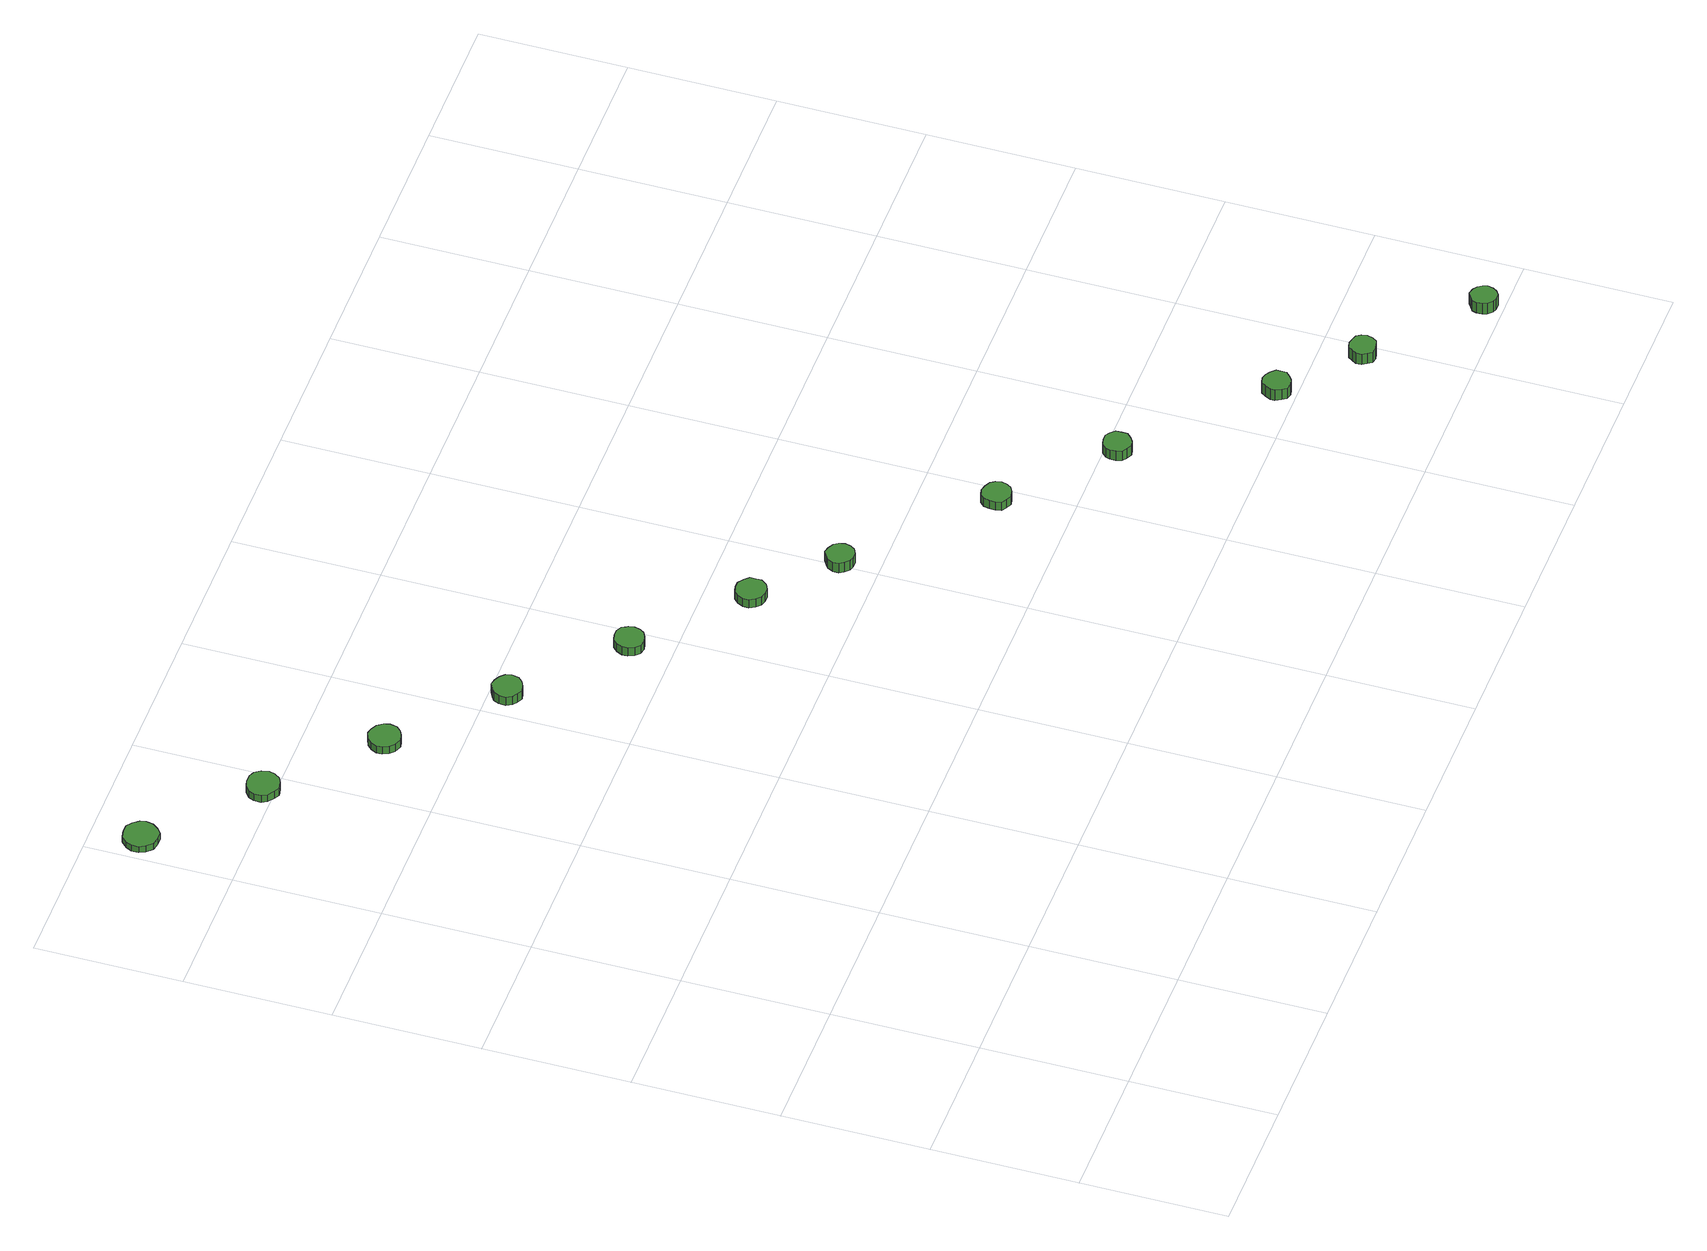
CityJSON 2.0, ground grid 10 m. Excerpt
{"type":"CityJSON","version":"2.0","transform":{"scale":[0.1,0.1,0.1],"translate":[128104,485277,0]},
"CityObjects":{
"tree1":{"type":"SolitaryVegetationObject","attributes":{"function":"something"},"geometry":[{"type":"MultiSurface","lod":"1","boundaries":[[[0,1,2,3,4,5,6,7,8,9,10,11,12,13,14]],[[15,16,17,18,19,20,21,22,23,24,25,26,27,28,29]],[[0,29,28,1]],[[1,28,27,2]],[[2,27,26,3]],[[3,26,25,4]],[[4,25,24,5]],[[5,24,23,6]],[[6,23,22,7]],[[7,22,21,8]],[[8,21,20,9]],[[9,20,19,10]],[[10,19,18,11]],[[11,18,17,12]],[[12,17,16,13]],[[13,16,15,14]],[[14,15,29,0]]]}]},
"tree2":{"type":"SolitaryVegetationObject","attributes":{"function":"something"},"geometry":[{"type":"MultiSurface","lod":"1","boundaries":[[[30,31,32,33,34,35,36,37,38,39,40,41,42,43,44]],[[45,46,47,48,49,50,51,52,53,54,55,56,57,58,59]],[[30,59,58,31]],[[31,58,57,32]],[[32,57,56,33]],[[33,56,55,34]],[[34,55,54,35]],[[35,54,53,36]],[[36,53,52,37]],[[37,52,51,38]],[[38,51,50,39]],[[39,50,49,40]],[[40,49,48,41]],[[41,48,47,42]],[[42,47,46,43]],[[43,46,45,44]],[[44,45,59,30]]]}]},
"tree3":{"type":"SolitaryVegetationObject","attributes":{"function":"something"},"geometry":[{"type":"MultiSurface","lod":"1","boundaries":[[[60,61,62,63,64,65,66,67,68,69,70,71,72,73,74]],[[75,76,77,78,79,80,81,82,83,84,85,86,87,88,89]],[[60,89,88,61]],[[61,88,87,62]],[[62,87,86,63]],[[63,86,85,64]],[[64,85,84,65]],[[65,84,83,66]],[[66,83,82,67]],[[67,82,81,68]],[[68,81,80,69]],[[69,80,79,70]],[[70,79,78,71]],[[71,78,77,72]],[[72,77,76,73]],[[73,76,75,74]],[[74,75,89,60]]]}]},
"tree4":{"type":"SolitaryVegetationObject","attributes":{"function":"something"},"geometry":[{"type":"MultiSurface","lod":"1","boundaries":[[[90,91,92,93,94,95,96,97,98,99,100,101,102,103,104]],[[105,106,107,108,109,110,111,112,113,114,115,116,117,118,119]],[[90,119,118,91]],[[91,118,117,92]],[[92,117,116,93]],[[93,116,115,94]],[[94,115,114,95]],[[95,114,113,96]],[[96,113,112,97]],[[97,112,111,98]],[[98,111,110,99]],[[99,110,109,100]],[[100,109,108,101]],[[101,108,107,102]],[[102,107,106,103]],[[103,106,105,104]],[[104,105,119,90]]]}]},
"tree5":{"type":"SolitaryVegetationObject","attributes":{"function":"something"},"geometry":[{"type":"MultiSurface","lod":"1","boundaries":[[[120,121,122,123,124,125,126,127,128,129,130,131,132,133,134]],[[135,136,137,138,139,140,141,142,143,144,145,146,147,148,149]],[[120,149,148,121]],[[121,148,147,122]],[[122,147,146,123]],[[123,146,145,124]],[[124,145,144,125]],[[125,144,143,126]],[[126,143,142,127]],[[127,142,141,128]],[[128,141,140,129]],[[129,140,139,130]],[[130,139,138,131]],[[131,138,137,132]],[[132,137,136,133]],[[133,136,135,134]],[[134,135,149,120]]]}]},
"tree6":{"type":"SolitaryVegetationObject","attributes":{"function":"something"},"geometry":[{"type":"MultiSurface","lod":"1","boundaries":[[[150,151,152,153,154,155,156,157,158,159,160,161,162,163,164]],[[165,166,167,168,169,170,171,172,173,174,175,176,177,178,179]],[[150,179,178,151]],[[151,178,177,152]],[[152,177,176,153]],[[153,176,175,154]],[[154,175,174,155]],[[155,174,173,156]],[[156,173,172,157]],[[157,172,171,158]],[[158,171,170,159]],[[159,170,169,160]],[[160,169,168,161]],[[161,168,167,162]],[[162,167,166,163]],[[163,166,165,164]],[[164,165,179,150]]]}]},
"tree7":{"type":"SolitaryVegetationObject","attributes":{"function":"something"},"geometry":[{"type":"MultiSurface","lod":"1","boundaries":[[[180,181,182,183,184,185,186,187,188,189,190,191,192,193,194]],[[195,196,197,198,199,200,201,202,203,204,205,206,207,208,209]],[[180,209,208,181]],[[181,208,207,182]],[[182,207,206,183]],[[183,206,205,184]],[[184,205,204,185]],[[185,204,203,186]],[[186,203,202,187]],[[187,202,201,188]],[[188,201,200,189]],[[189,200,199,190]],[[190,199,198,191]],[[191,198,197,192]],[[192,197,196,193]],[[193,196,195,194]],[[194,195,209,180]]]}]},
"tree8":{"type":"SolitaryVegetationObject","attributes":{"function":"something"},"geometry":[{"type":"MultiSurface","lod":"1","boundaries":[[[210,211,212,213,214,215,216,217,218,219,220,221,222,223,224]],[[225,226,227,228,229,230,231,232,233,234,235,236,237,238,239]],[[210,239,238,211]],[[211,238,237,212]],[[212,237,236,213]],[[213,236,235,214]],[[214,235,234,215]],[[215,234,233,216]],[[216,233,232,217]],[[217,232,231,218]],[[218,231,230,219]],[[219,230,229,220]],[[220,229,228,221]],[[221,228,227,222]],[[222,227,226,223]],[[223,226,225,224]],[[224,225,239,210]]]}]},
"tree9":{"type":"SolitaryVegetationObject","attributes":{"function":"something"},"geometry":[{"type":"MultiSurface","lod":"1","boundaries":[[[240,241,242,243,244,245,246,247,248,249,250,251,252,253,254]],[[255,256,257,258,259,260,261,262,263,264,265,266,267,268,269]],[[240,269,268,241]],[[241,268,267,242]],[[242,267,266,243]],[[243,266,265,244]],[[244,265,264,245]],[[245,264,263,246]],[[246,263,262,247]],[[247,262,261,248]],[[248,261,260,249]],[[249,260,259,250]],[[250,259,258,251]],[[251,258,257,252]],[[252,257,256,253]],[[253,256,255,254]],[[254,255,269,240]]]}]},
"tree10":{"type":"SolitaryVegetationObject","attributes":{"function":"something"},"geometry":[{"type":"MultiSurface","lod":"1","boundaries":[[[270,271,272,273,274,275,276,277,278,279,280,281,282,283,284]],[[285,286,287,288,289,290,291,292,293,294,295,296,297,298,299]],[[270,299,298,271]],[[271,298,297,272]],[[272,297,296,273]],[[273,296,295,274]],[[274,295,294,275]],[[275,294,293,276]],[[276,293,292,277]],[[277,292,291,278]],[[278,291,290,279]],[[279,290,289,280]],[[280,289,288,281]],[[281,288,287,282]],[[282,287,286,283]],[[283,286,285,284]],[[284,285,299,270]]]}]},
"tree11":{"type":"SolitaryVegetationObject","attributes":{"function":"something"},"geometry":[{"type":"MultiSurface","lod":"1","boundaries":[[[300,301,302,303,304,305,306,307,308,309,310,311,312,313,314]],[[315,316,317,318,319,320,321,322,323,324,325,326,327,328,329]],[[300,329,328,301]],[[301,328,327,302]],[[302,327,326,303]],[[303,326,325,304]],[[304,325,324,305]],[[305,324,323,306]],[[306,323,322,307]],[[307,322,321,308]],[[308,321,320,309]],[[309,320,319,310]],[[310,319,318,311]],[[311,318,317,312]],[[312,317,316,313]],[[313,316,315,314]],[[314,315,329,300]]]}]},
"tree12":{"type":"SolitaryVegetationObject","attributes":{"function":"something"},"geometry":[{"type":"MultiSurface","lod":"1","boundaries":[[[330,331,332,333,334,335,336,337,338,339,340,341,342,343,344]],[[345,346,347,348,349,350,351,352,353,354,355,356,357,358,359]],[[330,359,358,331]],[[331,358,357,332]],[[332,357,356,333]],[[333,356,355,334]],[[334,355,354,335]],[[335,354,353,336]],[[336,353,352,337]],[[337,352,351,338]],[[338,351,350,339]],[[339,350,349,340]],[[340,349,348,341]],[[341,348,347,342]],[[342,347,346,343]],[[343,346,345,344]],[[344,345,359,330]]]}]}
},
"vertices":[
[28,667,8],[27,671,8],[24,675,8],[20,678,8],[15,678,8],[10,677,8],[6,673,8],[4,669,8],[4,664,8],[6,660,8],[10,656,8],[15,655,8],[20,655,8],[24,658,8],[27,662,8],[27,662,3],[24,658,3],[20,655,3],[15,655,3],[10,656,3],[6,660,3],[4,664,3],[4,669,3],[6,673,3],[10,677,3],[15,678,3],[20,678,3],[24,675,3],[27,671,3],[28,667,3],
[96,607,9],[95,612,9],[92,616,9],[88,618,9],[83,618,9],[79,617,9],[75,614,9],[73,610,9],[73,605,9],[75,601,9],[79,598,9],[83,596,9],[88,597,9],[92,599,9],[95,603,9],[95,603,3],[92,599,3],[88,597,3],[83,596,3],[79,598,3],[75,601,3],[73,605,3],[73,610,3],[75,614,3],[79,617,3],[83,618,3],[88,618,3],[92,616,3],[95,612,3],[96,607,3],
[162,548,9],[161,552,9],[158,556,9],[154,558,9],[150,559,9],[145,557,9],[142,554,9],[140,550,9],[140,546,9],[142,542,9],[145,539,9],[150,537,9],[154,538,9],[158,540,9],[161,543,9],[161,543,3],[158,540,3],[154,538,3],[150,537,3],[145,539,3],[142,542,3],[140,546,3],[140,550,3],[142,554,3],[145,557,3],[150,559,3],[154,558,3],[158,556,3],[161,552,3],[162,548,3],
[230,489,9],[229,493,9],[226,496,9],[222,498,9],[218,499,9],[214,497,9],[211,495,9],[209,491,9],[209,486,9],[211,482,9],[214,480,9],[218,478,9],[222,479,9],[226,481,9],[229,484,9],[229,484,2],[226,481,2],[222,479,2],[218,478,2],[214,480,2],[211,482,2],[209,486,2],[209,491,2],[211,495,2],[214,497,2],[218,499,2],[222,498,2],[226,496,2],[229,493,2],[230,489,2],
[297,429,9],[296,433,9],[294,437,9],[290,439,9],[286,439,9],[282,438,9],[279,435,9],[277,431,9],[277,427,9],[279,423,9],[282,420,9],[286,419,9],[290,420,9],[294,422,9],[296,425,9],[296,425,2],[294,422,2],[290,420,2],[286,419,2],[282,420,2],[279,423,2],[277,427,2],[277,431,2],[279,435,2],[282,438,2],[286,439,2],[290,439,2],[294,437,2],[296,433,2],[297,429,2],
[364,370,9],[364,374,9],[361,377,9],[357,380,9],[353,380,9],[349,379,9],[346,376,9],[344,372,9],[344,368,9],[346,364,9],[349,361,9],[353,360,9],[357,360,9],[361,362,9],[364,366,9],[364,366,2],[361,362,2],[357,360,2],[353,360,2],[349,361,2],[346,364,2],[344,368,2],[344,372,2],[346,376,2],[349,379,2],[353,380,2],[357,380,2],[361,377,2],[364,374,2],[364,370,2],
[412,326,10],[411,330,10],[409,333,10],[405,335,10],[401,336,10],[398,334,10],[395,332,10],[393,328,10],[393,324,10],[395,321,10],[398,318,10],[401,317,10],[405,317,10],[409,319,10],[411,322,10],[411,322,2],[409,319,2],[405,317,2],[401,317,2],[398,318,2],[395,321,2],[393,324,2],[393,328,2],[395,332,2],[398,334,2],[401,336,2],[405,335,2],[409,333,2],[411,330,2],[412,326,2],
[499,250,9],[498,254,9],[496,257,9],[492,259,9],[488,260,9],[484,259,9],[481,256,9],[480,252,9],[480,248,9],[481,244,9],[484,242,9],[488,240,9],[492,241,9],[496,243,9],[498,246,9],[498,246,2],[496,243,2],[492,241,2],[488,240,2],[484,242,2],[481,244,2],[480,248,2],[480,252,2],[481,256,2],[484,259,2],[488,260,2],[492,259,2],[496,257,2],[498,254,2],[499,250,2],
[566,192,10],[566,196,10],[563,199,10],[560,201,10],[556,201,10],[552,200,10],[549,197,10],[548,194,10],[548,190,10],[549,186,10],[552,184,10],[556,182,10],[560,183,10],[563,185,10],[566,188,10],[566,188,2],[563,185,2],[560,183,2],[556,182,2],[552,184,2],[549,186,2],[548,190,2],[548,194,2],[549,197,2],[552,200,2],[556,201,2],[560,201,2],[563,199,2],[566,196,2],[566,192,2],
[652,113,10],[652,117,10],[649,120,10],[646,122,10],[642,123,10],[638,122,10],[636,119,10],[634,115,10],[634,112,10],[636,108,10],[638,105,10],[642,104,10],[646,105,10],[649,107,10],[652,110,10],[652,110,1],[649,107,1],[646,105,1],[642,104,1],[638,105,1],[636,108,1],[634,112,1],[634,115,1],[636,119,1],[638,122,1],[642,123,1],[646,122,1],[649,120,1],[652,117,1],[652,113,1],
[701,72,10],[700,76,10],[698,79,10],[695,80,10],[691,81,10],[687,80,10],[685,77,10],[683,74,10],[683,70,10],[685,67,10],[687,64,10],[691,63,10],[695,64,10],[698,65,10],[700,68,10],[700,68,1],[698,65,1],[695,64,1],[691,63,1],[687,64,1],[685,67,1],[683,70,1],[683,74,1],[685,77,1],[687,80,1],[691,81,1],[695,80,1],[698,79,1],[700,76,1],[701,72,1],
[769,14,10],[768,17,10],[766,20,10],[763,22,10],[759,23,10],[756,21,10],[753,19,10],[752,16,10],[752,12,10],[753,9,10],[756,6,10],[759,5,10],[763,5,10],[766,7,10],[768,10,10],[768,10,1],[766,7,1],[763,5,1],[759,5,1],[756,6,1],[753,9,1],[752,12,1],[752,16,1],[753,19,1],[756,21,1],[759,23,1],[763,22,1],[766,20,1],[768,17,1],[769,14,1]
]}
